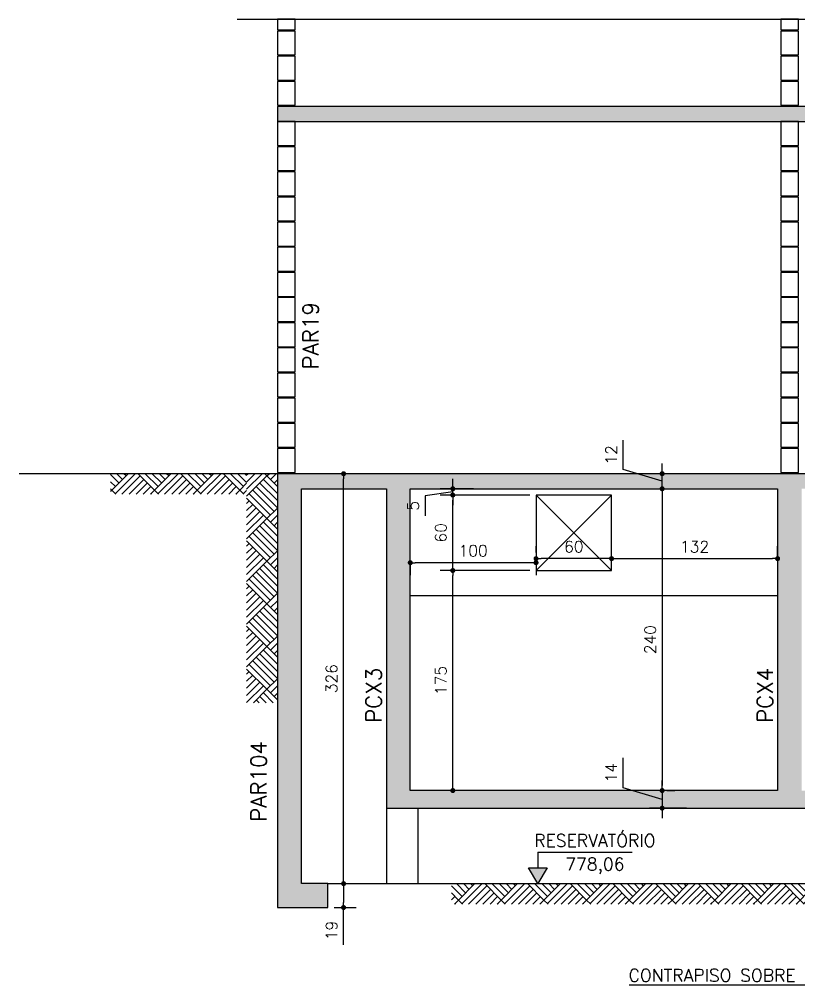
# Model space of a CAD drawing. Extents: x -856 to 20282, y 14720 to 28231.
# Drawn here: x 12979 to 13598, y 21275 to 22043 of the extents above; entities that cross this region are included whole.
import ezdxf
from ezdxf.enums import TextEntityAlignment as Align

# ---------------------------------------------------------------- set-up
doc = ezdxf.new("R2010")
doc.units = 0
doc.layers.get('0').update_dxf_attribs({"linetype": 'CONTINUOUS'})
doc.layers.get('Defpoints').update_dxf_attribs({"linetype": 'CONTINUOUS'})
for name, color, linetype in [('COTA', 1, 'CONTINUOUS'), ('H2', 252, 'CONTINUOUS'), ('H6', 1, 'CONTINUOUS'), ('LINHA_FINA', 1, 'CONTINUOUS'), ('PENA_1', 1, 'CONTINUOUS'), ('PENA_3', 3, 'CONTINUOUS'), ('T2', 3, 'CONTINUOUS'), ('TEXTO', 3, 'CONTINUOUS'), ('VIGA', 3, 'CONTINUOUS')]:
    doc.layers.add(name, color=color, linetype=linetype)
doc.styles.add('COTA', font='romans.shx')
doc.styles.add('TEXTO', font='romans.shx', dxfattribs={"height": 10})
doc.styles.add('Texto2', font='romans.shx', dxfattribs={"height": 12.5})
doc.dimstyles.new('forma', dxfattribs={"dimscale": 5, "dimtxt": 1.8, "dimasz": 0.8, "dimexe": 2, "dimexo": 1, "dimgap": 1, "dimtad": 1, "dimdec": 1, "dimzin": 9, "dimdsep": 46, "dimtxsty": 'COTA', "dimblk1": 'DOT', "dimblk2": 'DOT', "dimsah": 1, "dimcen": 0, "dimdle": 1, "dimclrd": 256, "dimclre": 256, "dimclrt": 2, "dimadec": 0, "dimazin": 0, "dimtfac": 1, "dimtdec": 0, "dimtmove": 0, "dimatfit": 3, "dimfxl": 1, "dimtolj": 1, "dimtzin": 0, "dimarcsym": 0})

# ---------------------------------------------------------------- blocks, each defined once
blk = doc.blocks.new('_Dot')
at = {"color": 0, "linetype": 'ByBlock', "lineweight": -2}
blk.add_line((-0.5, 0), (-1, 0), dxfattribs=at)
at = {"color": 0, "linetype": 'ByBlock', "const_width": 0.5}
blk.add_lwpolyline([(-0.25, 0, 1), (0.25, 0, 1)], format="xyb", close=True, dxfattribs=at)
blk = doc.blocks.new('*D485')
at = {"layer": 'COTA', "lineweight": -2, "transparency": 16777216}
for p, q in [((13238.62, 21681.38), (13226.33, 21681.38)), ((13236.33, 21359.38), (13236.33, 21677.38)), ((13228.85, 21355.38), (13246.33, 21355.38))]:
    blk.add_line(p, q, dxfattribs=at)
at = {"layer": 'Defpoints', "color": 0, "transparency": 16777216}
for p in [(13236.33, 21681.38), (13243.62, 21681.38), (13223.85, 21355.38)]:
    blk.add_point(p, dxfattribs=at)
at = {"layer": 'COTA', "lineweight": -2, "transparency": 16777216, "xscale": 4, "yscale": 4, "zscale": 4}
for p, rotation in [((13236.33, 21681.38), 90), ((13236.33, 21355.38), 270)]:
    blk.add_blockref('_Dot', p, dxfattribs=dict(at, rotation=rotation))
at = {"layer": 'COTA', "color": 2, "transparency": 16777216, "insert": (13226.83, 21518.38), "char_height": 9, "attachment_point": 5, "rotation": 90, "style": 'COTA'}
blk.add_mtext('\\A1;326 ', dxfattribs=at)
blk = doc.blocks.new('*D486')
at = {"layer": 'COTA', "lineweight": -2, "transparency": 16777216}
for p, q in [((13489.58, 21665.38), (13489.58, 21433.38)), ((13493.3, 21669.38), (13499.58, 21669.38)), ((13493.3, 21429.38), (13499.58, 21429.38))]:
    blk.add_line(p, q, dxfattribs=at)
at = {"layer": 'Defpoints', "color": 0, "transparency": 16777216}
for p in [(13488.3, 21669.38), (13488.3, 21429.38), (13489.58, 21429.38)]:
    blk.add_point(p, dxfattribs=at)
at = {"layer": 'COTA', "lineweight": -2, "transparency": 16777216, "xscale": 4, "yscale": 4, "zscale": 4}
for p, rotation in [((13489.58, 21669.38), 90), ((13489.58, 21429.38), 270)]:
    blk.add_blockref('_Dot', p, dxfattribs=dict(at, rotation=rotation))
at = {"layer": 'COTA', "color": 2, "transparency": 16777216, "insert": (13480.08, 21549.38), "char_height": 9, "attachment_point": 5, "rotation": 90, "style": 'COTA'}
blk.add_mtext('\\A1;240 ', dxfattribs=at)
blk = doc.blocks.new('*D487')
at = {"layer": 'COTA', "lineweight": -2, "transparency": 16777216}
for p, q in [((13458.58, 21431.68), (13458.58, 21455.4)), ((13489.58, 21433.38), (13489.58, 21437.38)), ((13489.58, 21422.38), (13458.58, 21431.68)), ((13489.58, 21429.38), (13489.58, 21415.38)), ((13489.58, 21429.38), (13489.58, 21415.38)), ((13493.3, 21429.38), (13499.58, 21429.38)), ((13508.99, 21415.38), (13479.58, 21415.38)), ((13489.58, 21411.38), (13489.58, 21407.38))]:
    blk.add_line(p, q, dxfattribs=at)
at = {"layer": 'Defpoints', "color": 0, "transparency": 16777216}
for p in [(13488.3, 21429.38), (13489.58, 21415.38), (13513.99, 21415.38)]:
    blk.add_point(p, dxfattribs=at)
at = {"layer": 'COTA', "lineweight": -2, "transparency": 16777216, "xscale": 4, "yscale": 4, "zscale": 4}
for p, rotation in [((13489.58, 21429.38), 270), ((13489.58, 21415.38), 90)]:
    blk.add_blockref('_Dot', p, dxfattribs=dict(at, rotation=rotation))
at = {"layer": 'COTA', "color": 2, "transparency": 16777216, "insert": (13449.08, 21443.54), "char_height": 9, "attachment_point": 5, "rotation": 90, "style": 'COTA'}
blk.add_mtext('\\A1;14 ', dxfattribs=at)
blk = doc.blocks.new('*D488')
at = {"layer": 'COTA', "lineweight": -2, "transparency": 16777216}
for p, q in [((13458.58, 21684.68), (13458.58, 21707.97)), ((13489.58, 21685.38), (13489.58, 21689.38)), ((13489.58, 21675.38), (13458.58, 21684.68)), ((13492.93, 21681.38), (13479.58, 21681.38)), ((13489.58, 21669.38), (13489.58, 21681.38)), ((13489.58, 21669.38), (13489.58, 21681.38)), ((13489.58, 21665.38), (13489.58, 21661.38)), ((13493.3, 21669.38), (13499.58, 21669.38))]:
    blk.add_line(p, q, dxfattribs=at)
at = {"layer": 'Defpoints', "color": 0, "transparency": 16777216}
for p in [(13489.58, 21681.38), (13497.93, 21681.38), (13488.3, 21669.38)]:
    blk.add_point(p, dxfattribs=at)
at = {"layer": 'COTA', "lineweight": -2, "transparency": 16777216, "xscale": 4, "yscale": 4, "zscale": 4}
for p, rotation in [((13489.58, 21681.38), 270), ((13489.58, 21669.38), 90)]:
    blk.add_blockref('_Dot', p, dxfattribs=dict(at, rotation=rotation))
at = {"layer": 'COTA', "color": 2, "transparency": 16777216, "insert": (13449.08, 21696.33), "char_height": 9, "attachment_point": 5, "rotation": 90, "style": 'COTA'}
blk.add_mtext('\\A1;12 ', dxfattribs=at)
blk = doc.blocks.new('*D501')
at = {"layer": 'COTA', "lineweight": -2, "transparency": 16777216}
for p, q in [((13228.85, 21355.38), (13246.33, 21355.38)), ((13236.33, 21351.38), (13236.33, 21340.38)), ((13228.85, 21336.38), (13246.33, 21336.38)), ((13236.33, 21306.65), (13236.33, 21336.38))]:
    blk.add_line(p, q, dxfattribs=at)
at = {"layer": 'Defpoints', "color": 0, "transparency": 16777216}
for p in [(13223.85, 21355.38), (13223.85, 21336.38), (13236.33, 21336.38)]:
    blk.add_point(p, dxfattribs=at)
at = {"layer": 'COTA', "lineweight": -2, "transparency": 16777216, "xscale": 4, "yscale": 4, "zscale": 4}
for p, rotation in [((13236.33, 21355.38), 90), ((13236.33, 21336.38), 270)]:
    blk.add_blockref('_Dot', p, dxfattribs=dict(at, rotation=rotation))
at = {"layer": 'COTA', "color": 2, "transparency": 16777216, "insert": (13226.83, 21318.08), "char_height": 9, "attachment_point": 5, "rotation": 90, "style": 'COTA'}
blk.add_mtext('\\A1;19 ', dxfattribs=at)
blk = doc.blocks.new('elevação_d')
at = {"layer": 'LINHA_FINA', "linetype": 'Continuous'}
blk.add_hatch(color=256, dxfattribs=at).paths.add_polyline_path([(0, 0), (1.5, 2.5), (-1.5, 2.5)])
at = {"layer": 'LINHA_FINA'}
for p, q in [((0, 5), (0, 2.5)), ((0, 5), (15, 5)), ((0, 0), (-1.5, 2.5)), ((-1.5, 2.5), (1.5, 2.5)), ((1.5, 2.5), (0, 0))]:
    blk.add_line(p, q, dxfattribs=at)
at = {"layer": 'TEXTO', "linetype": 'Continuous', "style": 'TEXTO'}
for p in [(9.07, 5.25), (9.07, 1.5)]:
    blk.add_attdef('XXXX.XX', text='', height=2, dxfattribs=at).set_placement(p, align=Align.BOTTOM_CENTER)
blk = doc.blocks.new('*D502')
at = {"layer": 'COTA', "lineweight": -2, "transparency": 16777216}
for p, q in [((13384.35, 21604.38), (13313.16, 21604.38)), ((13323.16, 21433.38), (13323.16, 21600.38)), ((13343.38, 21429.38), (13313.16, 21429.38))]:
    blk.add_line(p, q, dxfattribs=at)
at = {"layer": 'Defpoints', "color": 0, "transparency": 16777216}
for p in [(13323.16, 21604.38), (13389.35, 21604.38), (13348.38, 21429.38)]:
    blk.add_point(p, dxfattribs=at)
at = {"layer": 'COTA', "lineweight": -2, "transparency": 16777216, "xscale": 4, "yscale": 4, "zscale": 4}
for p, rotation in [((13323.16, 21604.38), 90), ((13323.16, 21429.38), 270)]:
    blk.add_blockref('_Dot', p, dxfattribs=dict(at, rotation=rotation))
at = {"layer": 'COTA', "color": 2, "transparency": 16777216, "insert": (13313.66, 21516.88), "char_height": 9, "attachment_point": 5, "rotation": 90, "style": 'COTA'}
blk.add_mtext('\\A1;175 ', dxfattribs=at)
blk = doc.blocks.new('*D503')
at = {"layer": 'COTA', "lineweight": -2, "transparency": 16777216}
for p, q in [((13384.35, 21664.38), (13313.16, 21664.38)), ((13323.16, 21608.38), (13323.16, 21660.38)), ((13384.35, 21604.38), (13313.16, 21604.38))]:
    blk.add_line(p, q, dxfattribs=at)
at = {"layer": 'Defpoints', "color": 0, "transparency": 16777216}
for p in [(13323.16, 21664.38), (13389.35, 21664.38), (13389.35, 21604.38)]:
    blk.add_point(p, dxfattribs=at)
at = {"layer": 'COTA', "lineweight": -2, "transparency": 16777216, "xscale": 4, "yscale": 4, "zscale": 4}
for p, rotation in [((13323.16, 21664.38), 90), ((13323.16, 21604.38), 270)]:
    blk.add_blockref('_Dot', p, dxfattribs=dict(at, rotation=rotation))
at = {"layer": 'COTA', "color": 2, "transparency": 16777216, "insert": (13313.66, 21634.38), "char_height": 9, "attachment_point": 5, "rotation": 90, "style": 'COTA'}
blk.add_mtext('\\A1;60 ', dxfattribs=at)
blk = doc.blocks.new('*D504')
at = {"layer": 'COTA', "lineweight": -2, "transparency": 16777216}
for p, q in [((13323.16, 21673.38), (13323.16, 21677.38)), ((13323.16, 21666.88), (13301.16, 21663.75)), ((13339.55, 21669.38), (13313.16, 21669.38)), ((13384.35, 21664.38), (13313.16, 21664.38)), ((13323.16, 21664.38), (13323.16, 21669.38)), ((13323.16, 21664.38), (13323.16, 21669.38)), ((13301.16, 21663.75), (13301.16, 21647.75)), ((13323.16, 21660.38), (13323.16, 21656.38))]:
    blk.add_line(p, q, dxfattribs=at)
at = {"layer": 'Defpoints', "color": 0, "transparency": 16777216}
for p in [(13323.16, 21669.38), (13344.55, 21669.38), (13389.35, 21664.38)]:
    blk.add_point(p, dxfattribs=at)
at = {"layer": 'COTA', "lineweight": -2, "transparency": 16777216, "xscale": 4, "yscale": 4, "zscale": 4}
for p, rotation in [((13323.16, 21669.38), 270), ((13323.16, 21664.38), 90)]:
    blk.add_blockref('_Dot', p, dxfattribs=dict(at, rotation=rotation))
at = {"layer": 'COTA', "color": 2, "transparency": 16777216, "insert": (13291.66, 21655.75), "char_height": 9, "attachment_point": 5, "rotation": 90, "style": 'COTA'}
blk.add_mtext('\\A1;5 ', dxfattribs=at)
blk = doc.blocks.new('*D506')
at = {"layer": 'COTA', "lineweight": -2, "transparency": 16777216}
for p, q in [((13385.35, 21610.59), (13293.35, 21610.59)), ((13289.35, 21609.69), (13289.35, 21600.59)), ((13389.35, 21609.69), (13389.35, 21600.59))]:
    blk.add_line(p, q, dxfattribs=at)
at = {"layer": 'Defpoints', "color": 0, "transparency": 16777216}
for p in [(13289.35, 21614.69), (13289.35, 21610.59), (13389.35, 21614.69)]:
    blk.add_point(p, dxfattribs=at)
at = {"layer": 'COTA', "lineweight": -2, "transparency": 16777216, "xscale": 4, "yscale": 4, "zscale": 4, "rotation": 180}
blk.add_blockref('_Dot', (13289.35, 21610.59), dxfattribs=at)
at = {"layer": 'COTA', "lineweight": -2, "transparency": 16777216, "xscale": 4, "yscale": 4, "zscale": 4}
blk.add_blockref('_Dot', (13389.35, 21610.59), dxfattribs=at)
at = {"layer": 'COTA', "color": 2, "transparency": 16777216, "insert": (13339.35, 21620.09), "char_height": 9, "attachment_point": 5, "style": 'COTA'}
blk.add_mtext('\\A1;100 ', dxfattribs=at)
blk = doc.blocks.new('*D507')
at = {"layer": 'COTA', "lineweight": -2, "transparency": 16777216}
for p, q in [((13449.35, 21615.59), (13449.35, 21623.83)), ((13581.35, 21615.59), (13581.35, 21623.83)), ((13453.35, 21613.83), (13577.35, 21613.83))]:
    blk.add_line(p, q, dxfattribs=at)
at = {"layer": 'Defpoints', "color": 0, "transparency": 16777216}
for p in [(13449.35, 21610.59), (13581.35, 21613.83), (13581.35, 21610.59)]:
    blk.add_point(p, dxfattribs=at)
at = {"layer": 'COTA', "lineweight": -2, "transparency": 16777216, "xscale": 4, "yscale": 4, "zscale": 4, "rotation": 180}
blk.add_blockref('_Dot', (13449.35, 21613.83), dxfattribs=at)
at = {"layer": 'COTA', "lineweight": -2, "transparency": 16777216, "xscale": 4, "yscale": 4, "zscale": 4}
blk.add_blockref('_Dot', (13581.35, 21613.83), dxfattribs=at)
at = {"layer": 'COTA', "color": 2, "transparency": 16777216, "insert": (13515.35, 21623.33), "char_height": 9, "attachment_point": 5, "style": 'COTA'}
blk.add_mtext('\\A1;132 ', dxfattribs=at)
blk = doc.blocks.new('*D510')
at = {"layer": 'COTA', "lineweight": -2, "transparency": 16777216}
for p, q in [((13389.35, 21618.83), (13389.35, 21623.83)), ((13449.35, 21615.59), (13449.35, 21623.83)), ((13445.35, 21613.83), (13393.35, 21613.83))]:
    blk.add_line(p, q, dxfattribs=at)
at = {"layer": 'Defpoints', "color": 0, "transparency": 16777216}
for p in [(13389.35, 21613.83), (13389.35, 21613.83), (13449.35, 21610.59)]:
    blk.add_point(p, dxfattribs=at)
at = {"layer": 'COTA', "lineweight": -2, "transparency": 16777216, "xscale": 4, "yscale": 4, "zscale": 4, "rotation": 180}
blk.add_blockref('_Dot', (13389.35, 21613.83), dxfattribs=at)
at = {"layer": 'COTA', "lineweight": -2, "transparency": 16777216, "xscale": 4, "yscale": 4, "zscale": 4}
blk.add_blockref('_Dot', (13449.35, 21613.83), dxfattribs=at)
at = {"layer": 'COTA', "color": 2, "transparency": 16777216, "insert": (13419.35, 21623.33), "char_height": 9, "attachment_point": 5, "style": 'COTA'}
blk.add_mtext('\\A1;60 ', dxfattribs=at)

msp = doc.modelspace()

# ---------------------------------------------------------------- hatches: boundary and pattern name
at = {"layer": 'H2'}
for points in [[(13183.85, 21961.38), (14224.04, 21961.38), (14224.04, 21973.38), (13183.85, 21973.38)], [(14217.95, 21669.38), (14212.49, 21670.96), (14235.59, 21674.29), (14224.04, 21677.63), (14224.04, 21681.38), (13183.85, 21681.38), (13183.85, 21336.38), (13223.85, 21336.38), (13223.85, 21355.38), (13202.85, 21355.38), (13202.85, 21669.38), (13270.35, 21669.38), (13270.35, 21604.44), (13289.35, 21604.44), (13289.35, 21669.38), (13581.35, 21669.38), (13581.35, 21604.44), (13600.35, 21604.44), (13600.35, 21669.38), (13892.35, 21669.38), (13892.35, 21604.44), (13911.35, 21604.44), (13911.35, 21669.38)], [(13911.35, 21384.38), (13911.35, 21604.44), (13892.35, 21604.44), (13892.35, 21429.38), (13600.35, 21429.38), (13600.35, 21604.44), (13581.35, 21604.44), (13581.35, 21429.38), (13289.35, 21429.38), (13289.35, 21604.44), (13270.35, 21604.44), (13270.35, 21415.38), (13911.35, 21415.38)]]:
    msp.add_hatch(color=256, dxfattribs=at).paths.add_polyline_path(points)
at = {"layer": 'H6'}
h = msp.add_hatch(dxfattribs=at)
h.set_pattern_fill('AR-PARQ1', color=256, scale=2, angle=45, style=0)
h.set_pattern_definition([(135, (15224.314, -15022.046), (-33.941125, 0), [24, -24]), (135, (15227.142, -15019.218), (-33.941125, 0), [24, -24]), (135, (15229.97, -15016.39), (-33.941125, 0), [24, -24]), (135, (15232.8, -15013.56), (-33.941125, 0), [24, -24]), (135, (15235.628, -15010.733), (-33.941125, 0), [24, -24]), (135, (15238.456, -15007.904), (-33.941125, 0), [24, -24]), (135, (15241.285, -15005.076), (-33.941125, 0), [24, -24]), (45, (15207.343, -15005.076), (33.941125, 0), [24, -24]), (45, (15204.515, -15002.247), (33.941125, 0), [24, -24]), (45, (15201.687, -14999.42), (33.941125, 0), [24, -24]), (45, (15198.858, -14996.59), (33.941125, 0), [24, -24]), (45, (15196.03, -14993.762), (33.941125, 0), [24, -24]), (45, (15193.201, -14990.934), (33.941125, 0), [24, -24]), (45, (15190.373, -14988.105), (33.941125, 0), [24, -24])])
h.paths.add_polyline_path([(13159.3, 21665.08), (13159.3, 21681.38), (13051.14, 21681.38), (13051.14, 21665.08)])
h = msp.add_hatch(dxfattribs=at)
h.set_pattern_fill('AR-PARQ1', color=256, scale=2, angle=45, style=0)
h.set_pattern_definition([(135, (15211.9, -14908.953), (-33.941125, 0), [24, -24]), (135, (15214.73, -14906.125), (-33.941125, 0), [24, -24]), (135, (15217.557, -14903.296), (-33.941125, 0), [24, -24]), (135, (15220.386, -14900.468), (-33.941125, 0), [24, -24]), (135, (15223.214, -14897.64), (-33.941125, 0), [24, -24]), (135, (15226.043, -14894.81), (-33.941125, 0), [24, -24]), (135, (15228.87, -14891.983), (-33.941125, 0), [24, -24]), (45, (15194.93, -14891.983), (33.941125, 0), [24, -24]), (45, (15192.102, -14889.154), (33.941125, 0), [24, -24]), (45, (15189.273, -14886.326), (33.941125, 0), [24, -24]), (45, (15186.445, -14883.497), (33.941125, 0), [24, -24]), (45, (15183.616, -14880.67), (33.941125, 0), [24, -24]), (45, (15180.788, -14877.84), (33.941125, 0), [24, -24]), (45, (15177.96, -14875.012), (33.941125, 0), [24, -24])])
h.paths.add_polyline_path([(13159.3, 21499.22), (13183.85, 21499.22), (13183.5, 21681.38), (13159.3, 21681.38)])
h = msp.add_hatch(dxfattribs=at)
h.set_pattern_fill('AR-PARQ1', color=256, scale=2, angle=45, style=0)
h.set_pattern_definition([(135, (15669.63, -15348.046), (-33.941125, 0), [24, -24]), (135, (15672.46, -15345.218), (-33.941125, 0), [24, -24]), (135, (15675.288, -15342.39), (-33.941125, 0), [24, -24]), (135, (15678.116, -15339.56), (-33.941125, 0), [24, -24]), (135, (15680.945, -15336.733), (-33.941125, 0), [24, -24]), (135, (15683.773, -15333.904), (-33.941125, 0), [24, -24]), (135, (15686.601, -15331.076), (-33.941125, 0), [24, -24]), (45, (15652.66, -15331.076), (33.941125, 0), [24, -24]), (45, (15649.832, -15328.247), (33.941125, 0), [24, -24]), (45, (15647.003, -15325.42), (33.941125, 0), [24, -24]), (45, (15644.175, -15322.59), (33.941125, 0), [24, -24]), (45, (15641.347, -15319.762), (33.941125, 0), [24, -24]), (45, (15638.518, -15316.934), (33.941125, 0), [24, -24]), (45, (15635.69, -15314.105), (33.941125, 0), [24, -24])])
h.paths.add_polyline_path([(13604.62, 21339.08), (13604.62, 21355.38), (13322.1, 21355.38), (13322.1, 21339.08)])

# ---------------------------------------------------------------- linework, layer by layer
at = {"layer": 'COTA'}
msp.add_line((13223.85, 21355.38), (13886.35, 21355.38), dxfattribs=at)
at = {"layer": 'LINHA_FINA'}
for p, q in [((13151.81, 22042.7), (13700.01, 22042.7)), ((13463.42, 21275.01), (13661.82, 21275.01))]:
    msp.add_line(p, q, dxfattribs=at)
at = {"layer": 'PENA_1'}
for p, q in [((13183.85, 21681.38), (12978.6, 21681.38)), ((13289.35, 21584.38), (13581.35, 21584.38)), ((13270.35, 21415.38), (13270.35, 21355.38)), ((13295.35, 21415.38), (13295.35, 21355.38))]:
    msp.add_line(p, q, dxfattribs=at)
for points in [[(13197.85, 22042.7), (13183.85, 22042.7), (13183.85, 22034.38), (13197.85, 22034.38), (13197.85, 22042.7)], [(13597.85, 22042.7), (13583.85, 22042.7), (13583.85, 22034.38), (13597.85, 22034.38), (13597.85, 22042.7)], [(13197.85, 22033.38), (13183.85, 22033.38), (13183.85, 22014.38), (13197.85, 22014.38), (13197.85, 22033.38)], [(13597.85, 22033.38), (13583.85, 22033.38), (13583.85, 22014.38), (13597.85, 22014.38), (13597.85, 22033.38)], [(13197.85, 22013.38), (13183.85, 22013.38), (13183.85, 21994.38), (13197.85, 21994.38), (13197.85, 22013.38)], [(13597.85, 22013.38), (13583.85, 22013.38), (13583.85, 21994.38), (13597.85, 21994.38), (13597.85, 22013.38)], [(13197.85, 21993.38), (13183.85, 21993.38), (13183.85, 21974.38), (13197.85, 21974.38), (13197.85, 21993.38)], [(13597.85, 21993.38), (13583.85, 21993.38), (13583.85, 21974.38), (13597.85, 21974.38), (13597.85, 21993.38)], [(13197.85, 21961.38), (13183.85, 21961.38), (13183.85, 21942.38), (13197.85, 21942.38), (13197.85, 21961.38)], [(13597.85, 21961.38), (13583.85, 21961.38), (13583.85, 21942.38), (13597.85, 21942.38), (13597.85, 21961.38)], [(13197.85, 21941.38), (13183.85, 21941.38), (13183.85, 21922.38), (13197.85, 21922.38), (13197.85, 21941.38)], [(13597.85, 21941.38), (13583.85, 21941.38), (13583.85, 21922.38), (13597.85, 21922.38), (13597.85, 21941.38)], [(13197.85, 21921.38), (13183.85, 21921.38), (13183.85, 21902.38), (13197.85, 21902.38), (13197.85, 21921.38)], [(13597.85, 21921.38), (13583.85, 21921.38), (13583.85, 21902.38), (13597.85, 21902.38), (13597.85, 21921.38)], [(13197.85, 21901.38), (13183.85, 21901.38), (13183.85, 21882.38), (13197.85, 21882.38), (13197.85, 21901.38)], [(13597.85, 21901.38), (13583.85, 21901.38), (13583.85, 21882.38), (13597.85, 21882.38), (13597.85, 21901.38)], [(13197.85, 21881.38), (13183.85, 21881.38), (13183.85, 21862.38), (13197.85, 21862.38), (13197.85, 21881.38)], [(13597.85, 21881.38), (13583.85, 21881.38), (13583.85, 21862.38), (13597.85, 21862.38), (13597.85, 21881.38)], [(13197.85, 21861.38), (13183.85, 21861.38), (13183.85, 21842.38), (13197.85, 21842.38), (13197.85, 21861.38)], [(13597.85, 21861.38), (13583.85, 21861.38), (13583.85, 21842.38), (13597.85, 21842.38), (13597.85, 21861.38)], [(13197.85, 21841.38), (13183.85, 21841.38), (13183.85, 21822.38), (13197.85, 21822.38), (13197.85, 21841.38)], [(13597.85, 21841.38), (13583.85, 21841.38), (13583.85, 21822.38), (13597.85, 21822.38), (13597.85, 21841.38)], [(13197.85, 21821.38), (13183.85, 21821.38), (13183.85, 21802.38), (13197.85, 21802.38), (13197.85, 21821.38)], [(13597.85, 21821.38), (13583.85, 21821.38), (13583.85, 21802.38), (13597.85, 21802.38), (13597.85, 21821.38)], [(13197.85, 21801.38), (13183.85, 21801.38), (13183.85, 21782.38), (13197.85, 21782.38), (13197.85, 21801.38)], [(13597.85, 21801.38), (13583.85, 21801.38), (13583.85, 21782.38), (13597.85, 21782.38), (13597.85, 21801.38)], [(13197.85, 21781.38), (13183.85, 21781.38), (13183.85, 21762.38), (13197.85, 21762.38), (13197.85, 21781.38)], [(13597.85, 21781.38), (13583.85, 21781.38), (13583.85, 21762.38), (13597.85, 21762.38), (13597.85, 21781.38)], [(13197.85, 21761.38), (13183.85, 21761.38), (13183.85, 21742.38), (13197.85, 21742.38), (13197.85, 21761.38)], [(13597.85, 21761.38), (13583.85, 21761.38), (13583.85, 21742.38), (13597.85, 21742.38), (13597.85, 21761.38)], [(13197.85, 21741.38), (13183.85, 21741.38), (13183.85, 21722.38), (13197.85, 21722.38), (13197.85, 21741.38)], [(13597.85, 21741.38), (13583.85, 21741.38), (13583.85, 21722.38), (13597.85, 21722.38), (13597.85, 21741.38)], [(13197.85, 21721.38), (13183.85, 21721.38), (13183.85, 21702.38), (13197.85, 21702.38), (13197.85, 21721.38)], [(13597.85, 21721.38), (13583.85, 21721.38), (13583.85, 21702.38), (13597.85, 21702.38), (13597.85, 21721.38)], [(13197.85, 21701.38), (13183.85, 21701.38), (13183.85, 21682.38), (13197.85, 21682.38), (13197.85, 21701.38)], [(13597.85, 21701.38), (13583.85, 21701.38), (13583.85, 21682.38), (13597.85, 21682.38), (13597.85, 21701.38)], [(13389.35, 21604.38), (13449.35, 21664.38)], [(13449.35, 21604.38), (13389.35, 21664.38)]]:
    msp.add_lwpolyline(points, dxfattribs=at)
at = {"layer": 'PENA_3'}
msp.add_lwpolyline([(13183.85, 21961.38), (14224.04, 21961.38), (14224.04, 21973.38), (13183.85, 21973.38), (13183.85, 21961.38)], dxfattribs=at)
at = {"layer": 'VIGA'}
for points in [[(14224.04, 21681.38), (13183.85, 21681.38), (13183.85, 21336.38), (13223.85, 21336.38), (13223.85, 21355.38), (13202.85, 21355.38), (13202.85, 21669.38), (13270.35, 21669.38), (13270.35, 21415.38), (13911.35, 21415.38), (13911.35, 21669.38), (14224.04, 21669.38)], [(13389.35, 21664.38), (13389.35, 21604.38), (13449.35, 21604.38), (13449.35, 21664.38), (13389.35, 21664.38)]]:
    msp.add_lwpolyline(points, dxfattribs=at)
msp.add_lwpolyline([(13581.35, 21669.38), (13581.35, 21429.38), (13289.35, 21429.38), (13289.35, 21669.38)], close=True, dxfattribs=at)

# ---------------------------------------------------------------- block references
at = {"layer": 'PENA_3'}
ref = msp.add_blockref('elevação_d', (13390.76, 21355.38), dxfattribs=dict(at, xscale=5, yscale=5, zscale=5))
ref.add_attrib('XXXX.XX', 'RESERVATÓRIO', dxfattribs={"layer": 'TEXTO', "linetype": 'Continuous', "height": 10, "style": 'TEXTO'}).set_placement((13436.11, 21381.63), align=Align.BOTTOM_CENTER)
ref.add_attrib('XXXX.XX', '778,06', dxfattribs={"layer": 'TEXTO', "linetype": 'Continuous', "height": 10, "style": 'TEXTO'}).set_placement((13436.11, 21362.88), align=Align.BOTTOM_CENTER)

# ---------------------------------------------------------------- texts
at = {"layer": 'T2', "style": 'Texto2'}
for s, p in [('PAR19', (13216.36, 21764.22)), ('PCX3', (13266.6, 21483.15)), ('PCX4', (13577.6, 21483.15)), ('PAR104', (13175.1, 21404.47))]:
    msp.add_text(s, height=12.5, rotation=90, dxfattribs=at).set_placement(p)
at = {"layer": 'TEXTO', "style": 'TEXTO'}
msp.add_text('CONTRAPISO SOBRE SOLO', height=10, dxfattribs=at).set_placement((13462.87, 21277.46))

# ---------------------------------------------------------------- dimensions: what is measured, and where the dimension line sits
at = {"layer": 'COTA'}
for base, p1, p2, override, picture, middle in [((13489.58, 21681.38), (13488.3, 21669.38), (13497.93, 21681.38), {"dimpost": ' ', "dimtmove": 1}, '*D488', (13449.08, 21689.68)), ((13236.33, 21681.38), (13223.85, 21355.38), (13243.62, 21681.38), {"dimpost": ' '}, '*D485', (13226.83, 21518.38)), ((13323.16, 21664.38), (13389.35, 21604.38), (13389.35, 21664.38), {"dimpost": ' ', "dimtmove": 1}, '*D503', (13313.66, 21634.38)), ((13489.58, 21429.38), (13488.3, 21669.38), (13488.3, 21429.38), {"dimpost": ' '}, '*D486', (13480.08, 21549.38)), ((13323.16, 21604.38), (13348.38, 21429.38), (13389.35, 21604.38), {"dimpost": ' '}, '*D502', (13313.66, 21516.88)), ((13489.58, 21415.38), (13488.3, 21429.38), (13513.99, 21415.38), {"dimpost": ' ', "dimtmove": 1}, '*D487', (13449.08, 21436.68))]:
    dim = msp.add_linear_dim(base=base, p1=p1, p2=p2, angle=90, dimstyle='forma', override=override, dxfattribs=at)
    dim.commit()
    dim.dimension.update_dxf_attribs({"geometry": picture, "text_midpoint": middle})
for base, p1, p2, picture, middle in [((13323.16, 21669.38), (13389.35, 21664.38), (13344.55, 21669.38), '*D504', (13301.16, 21658.75)), ((13236.33, 21336.38), (13223.85, 21355.38), (13223.85, 21336.38), '*D501', (13236.33, 21318.08))]:
    dim = msp.add_linear_dim(base=base, p1=p1, p2=p2, angle=90, dimstyle='forma', override={"dimpost": ' ', "dimtmove": 1}, dxfattribs=at)
    dim.commit()
    dim.dimension.update_dxf_attribs({"geometry": picture, "text_midpoint": middle, "dimtype": 160})
for base, p1, p2, override, picture, middle in [((13289.35, 21610.59), (13389.35, 21614.69), (13289.35, 21614.69), {"dimpost": ' '}, '*D506', (13339.35, 21620.09)), ((13389.35, 21613.83), (13449.35, 21610.59), (13389.35, 21613.83), {"dimpost": ' ', "dimtmove": 1}, '*D510', (13419.35, 21623.33)), ((13581.35, 21613.83), (13449.35, 21610.59), (13581.35, 21610.59), {"dimpost": ' '}, '*D507', (13515.35, 21623.33))]:
    dim = msp.add_linear_dim(base=base, p1=p1, p2=p2, dimstyle='forma', override=override, dxfattribs=at)
    dim.commit()
    dim.dimension.update_dxf_attribs({"geometry": picture, "text_midpoint": middle})

doc.saveas('drawing.dxf')
